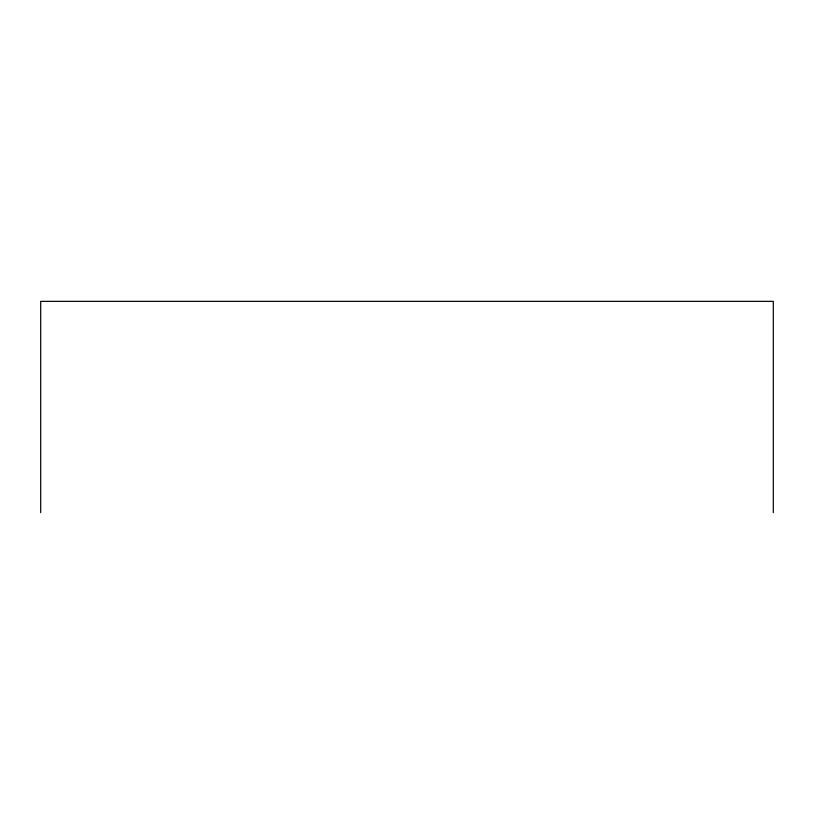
<?xml version="1.0" encoding="UTF-8"?>
<svg xmlns="http://www.w3.org/2000/svg" width="814" height="814" viewBox="0 0 814 814"><rect width="100%" height="100%" fill="white"/><g stroke="black" fill="none" stroke-linecap="round" stroke-linejoin="round"><path stroke-width="1.22" d="M773.3 512.647L773.3 301.353L40.7 301.353L40.7 512.647"/></g></svg>
